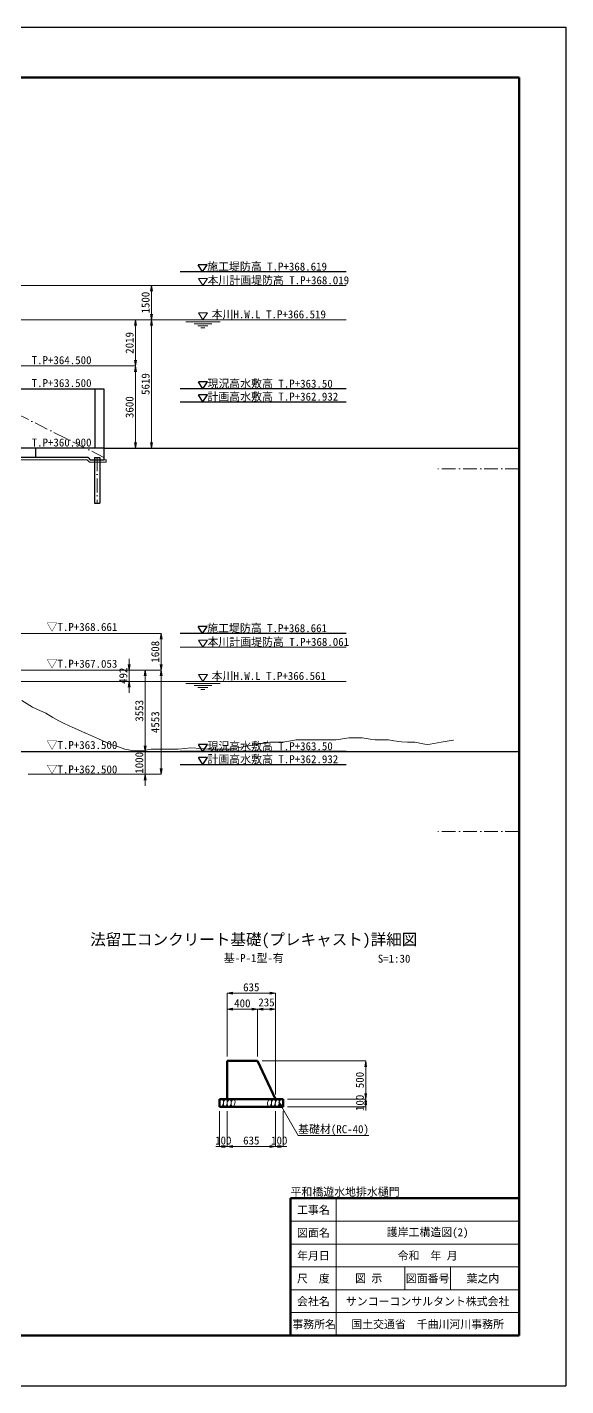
# Model space of a CAD drawing. Header units: millimetres. Extents: x 691041 to 859017, y -32657 to 158873.
# Drawn here: x 775656 to 799236, y -32657 to 26743 of the extents above; entities that cross this region are included whole.
import ezdxf
from ezdxf.enums import TextEntityAlignment as Align

# ---------------------------------------------------------------- set-up
doc = ezdxf.new("R2010")
doc.units = ezdxf.units.MM
doc.header["$LTSCALE"] = 100
doc.header["$PDSIZE"] = 300
doc.linetypes.add('SXF_一点短鎖線', pattern=[9.25, 6, -1.5, 0.25, -1.5])
doc.layers.get('Defpoints').update_dxf_attribs({"color": 153})
for name, color, linetype, lineweight in [('D-BMK', 2, 'SXF_一点短鎖線', 13), ('D-BYP-STR1', 2, 'Continuous', 13), ('D-BYP-STR2', 6, 'Continuous', 25), ('D-BYP-STR4', 6, 'Continuous', 25), ('D-BYP-STR6', 2, 'SXF_一点短鎖線', 13), ('D-BYP-STR7', 2, 'Continuous', 13), ('D-STR', 1, 'Continuous', 50), ('D-STR-DIM', 7, 'Continuous', 13), ('D-STR-HTXT', 7, 'Continuous', 13), ('D-STR-TXT', 7, 'Continuous', 13), ('D-TTL', 2, 'Continuous', 140), ('D-TTL-FRAM', 2, 'Continuous', 50), ('D-TTL-LINE', 7, 'Continuous', 13), ('D-TTL-TXT', 7, 'Continuous', 13)]:
    doc.layers.add(name, color=color, linetype=linetype, lineweight=lineweight)
doc.styles.add('MS ゴシック', font='MS Gothic.ttf')
doc.styles.add('ＭＳ ゴシック', font='MS Gothic.ttf')
doc.dimstyles.new('DIM-100-F', dxfattribs={"dimscale": 100, "dimtxt": 3.5, "dimasz": 2.5, "dimexe": 0, "dimexo": 2, "dimgap": 0.8, "dimtad": 1, "dimdec": 0, "dimzin": 0, "dimdsep": 46, "dimtxsty": 'MS ゴシック', "dimblk": 'OPEN', "dimcen": 0.1, "dimclrd": 256, "dimclre": 256, "dimclrt": 256, "dimaunit": 1, "dimadec": 4, "dimazin": 0, "dimtfac": 1, "dimtdec": 0, "dimtmove": 2, "dimatfit": 3, "dimldrblk": 'OPEN', "dimfxl": 1, "dimtolj": 1, "dimtzin": 0, "dimlwd": -1, "dimlwe": -1, "dimarcsym": 2})

# ---------------------------------------------------------------- blocks, each defined once
blk = doc.blocks.new('_Open')
at = {"color": 0, "linetype": 'ByBlock', "lineweight": -2}
for p, q in [((-1, 0.17), (0, 0)), ((-1, -0.17), (0, 0)), ((0, 0), (-1, 0))]:
    blk.add_line(p, q, dxfattribs=at)
blk = doc.blocks.new('*D39')
at = {"layer": 'D-STR-DIM', "ltscale": 0.2, "transparency": 16777216}
for p, q in [((773270, 15450), (781095, 15450)), ((781095, 15200), (781095, 14200)), ((779222, 13950), (781095, 13950))]:
    blk.add_line(p, q, dxfattribs=at)
at = {"layer": 'Defpoints', "color": 0, "ltscale": 0.2, "transparency": 16777216}
for p in [(773070, 15450), (779022, 13950), (781095, 13950)]:
    blk.add_point(p, dxfattribs=at)
at = {"layer": 'D-STR-DIM', "ltscale": 0.2, "transparency": 16777216, "xscale": 250, "yscale": 250, "zscale": 250}
for p, rotation in [((781095, 15450), 90), ((781095, 13950), 270)]:
    blk.add_blockref('_Open', p, dxfattribs=dict(at, rotation=rotation))
at = {"layer": 'D-STR-DIM', "ltscale": 0.2, "transparency": 16777216, "insert": (780840, 14700), "char_height": 350, "attachment_point": 5, "rotation": 90, "style": 'MS ゴシック'}
blk.add_mtext('\\A1;1500', dxfattribs=at)
blk = doc.blocks.new('*D40')
at = {"layer": 'D-STR-DIM', "transparency": 16777216}
for p, q in [((779222, 13950), (781095, 13950)), ((781095, 13700), (781095, 8581)), ((779220, 8331), (781095, 8331))]:
    blk.add_line(p, q, dxfattribs=at)
at = {"layer": 'Defpoints', "color": 0, "transparency": 16777216}
for p in [(779022, 13950), (779020, 8331), (781095, 8331)]:
    blk.add_point(p, dxfattribs=at)
at = {"layer": 'D-STR-DIM', "transparency": 16777216, "xscale": 250, "yscale": 250, "zscale": 250}
for p, rotation in [((781095, 13950), 90), ((781095, 8331), 270)]:
    blk.add_blockref('_Open', p, dxfattribs=dict(at, rotation=rotation))
at = {"layer": 'D-STR-DIM', "transparency": 16777216, "insert": (780840, 11140), "char_height": 350, "attachment_point": 5, "rotation": 90, "style": 'MS ゴシック'}
blk.add_mtext('\\A1;5619', dxfattribs=at)
blk = doc.blocks.new('*D41')
at = {"layer": 'D-STR-DIM', "transparency": 16777216}
for p, q in [((779222, 13950), (780395, 13950)), ((780395, 13700), (780395, 12181)), ((771620, 11931), (780395, 11931))]:
    blk.add_line(p, q, dxfattribs=at)
at = {"layer": 'Defpoints', "color": 0, "transparency": 16777216}
for p in [(779022, 13950), (771420, 11931), (780395, 11931)]:
    blk.add_point(p, dxfattribs=at)
at = {"layer": 'D-STR-DIM', "transparency": 16777216, "xscale": 250, "yscale": 250, "zscale": 250}
for p, rotation in [((780395, 13950), 90), ((780395, 11931), 270)]:
    blk.add_blockref('_Open', p, dxfattribs=dict(at, rotation=rotation))
at = {"layer": 'D-STR-DIM', "transparency": 16777216, "insert": (780140, 12940), "char_height": 350, "attachment_point": 5, "rotation": 90, "style": 'MS ゴシック'}
blk.add_mtext('\\A1;2019', dxfattribs=at)
blk = doc.blocks.new('*D42')
at = {"layer": 'D-STR-DIM', "transparency": 16777216}
for p, q in [((771620, 11931), (780395, 11931)), ((780395, 11681), (780395, 8581)), ((779220, 8331), (780395, 8331))]:
    blk.add_line(p, q, dxfattribs=at)
at = {"layer": 'Defpoints', "color": 0, "transparency": 16777216}
for p in [(771420, 11931), (779020, 8331), (780395, 8331)]:
    blk.add_point(p, dxfattribs=at)
at = {"layer": 'D-STR-DIM', "transparency": 16777216, "xscale": 250, "yscale": 250, "zscale": 250}
for p, rotation in [((780395, 11931), 90), ((780395, 8331), 270)]:
    blk.add_blockref('_Open', p, dxfattribs=dict(at, rotation=rotation))
at = {"layer": 'D-STR-DIM', "transparency": 16777216, "insert": (780140, 10131), "char_height": 350, "attachment_point": 5, "rotation": 90, "style": 'MS ゴシック'}
blk.add_mtext('\\A1;3600', dxfattribs=at)
blk = doc.blocks.new('*D46')
at = {"layer": 'D-STR-DIM', "ltscale": 1500, "transparency": 16777216}
for p, q in [((780820, -4670), (780820, -4420)), ((776232, -4920), (780820, -4920)), ((780820, -4920), (780820, -5921)), ((775704, -5921), (780820, -5921)), ((780820, -6171), (780820, -6421))]:
    blk.add_line(p, q, dxfattribs=at)
at = {"layer": 'Defpoints', "color": 0, "ltscale": 1500, "transparency": 16777216}
for p in [(776032, -4920), (775504, -5921), (780820, -5921)]:
    blk.add_point(p, dxfattribs=at)
at = {"layer": 'D-STR-DIM', "ltscale": 1500, "transparency": 16777216, "xscale": 250, "yscale": 250, "zscale": 250}
for p, rotation in [((780820, -4920), 270), ((780820, -5921), 90)]:
    blk.add_blockref('_Open', p, dxfattribs=dict(at, rotation=rotation))
at = {"layer": 'D-STR-DIM', "ltscale": 1500, "transparency": 16777216, "insert": (780565, -5420), "char_height": 350, "attachment_point": 5, "rotation": 90, "style": 'MS ゴシック'}
blk.add_mtext('\\A1;1000', dxfattribs=at)
blk = doc.blocks.new('*D131')
at = {"layer": 'D-STR-DIM', "transparency": 16777216}
for p, q in [((766198, -1367), (780820, -1367)), ((780820, -4670), (780820, -1617)), ((776232, -4920), (780820, -4920))]:
    blk.add_line(p, q, dxfattribs=at)
at = {"layer": 'Defpoints', "color": 0, "transparency": 16777216}
for p in [(765998, -1367), (780820, -1367), (776032, -4920)]:
    blk.add_point(p, dxfattribs=at)
at = {"layer": 'D-STR-DIM', "transparency": 16777216, "xscale": 250, "yscale": 250, "zscale": 250}
for p, rotation in [((780820, -1367), 90), ((780820, -4920), 270)]:
    blk.add_blockref('_Open', p, dxfattribs=dict(at, rotation=rotation))
at = {"layer": 'D-STR-DIM', "transparency": 16777216, "insert": (780565, -3144), "char_height": 350, "attachment_point": 5, "rotation": 90, "style": 'MS ゴシック'}
blk.add_mtext('\\A1;3553', dxfattribs=at)
blk = doc.blocks.new('*D132')
at = {"layer": 'D-STR-DIM', "ltscale": 1500, "transparency": 16777216}
for p, q in [((780120, -1117), (780120, -867)), ((766198, -1367), (780120, -1367)), ((780120, -1367), (780120, -1859)), ((765952, -1859), (780120, -1859)), ((780120, -2109), (780120, -2359))]:
    blk.add_line(p, q, dxfattribs=at)
at = {"layer": 'Defpoints', "color": 0, "ltscale": 1500, "transparency": 16777216}
for p in [(765998, -1367), (765752, -1859), (780120, -1859)]:
    blk.add_point(p, dxfattribs=at)
at = {"layer": 'D-STR-DIM', "ltscale": 1500, "transparency": 16777216, "xscale": 250, "yscale": 250, "zscale": 250}
for p, rotation in [((780120, -1367), 270), ((780120, -1859), 90)]:
    blk.add_blockref('_Open', p, dxfattribs=dict(at, rotation=rotation))
at = {"layer": 'D-STR-DIM', "ltscale": 1500, "transparency": 16777216, "insert": (779865, -1613), "char_height": 350, "attachment_point": 5, "rotation": 90, "style": 'MS ゴシック'}
blk.add_mtext('\\A1;492', dxfattribs=at)
blk = doc.blocks.new('*D133')
at = {"layer": 'D-STR-DIM', "transparency": 16777216}
for p, q in [((766198, -1367), (781520, -1367)), ((781520, -5671), (781520, -1617)), ((775704, -5921), (781520, -5921))]:
    blk.add_line(p, q, dxfattribs=at)
at = {"layer": 'Defpoints', "color": 0, "transparency": 16777216}
for p in [(765998, -1367), (781520, -1367), (775504, -5921)]:
    blk.add_point(p, dxfattribs=at)
at = {"layer": 'D-STR-DIM', "transparency": 16777216, "xscale": 250, "yscale": 250, "zscale": 250}
for p, rotation in [((781520, -1367), 90), ((781520, -5921), 270)]:
    blk.add_blockref('_Open', p, dxfattribs=dict(at, rotation=rotation))
at = {"layer": 'D-STR-DIM', "transparency": 16777216, "insert": (781265, -3644), "char_height": 350, "attachment_point": 5, "rotation": 90, "style": 'MS ゴシック'}
blk.add_mtext('\\A1;4553', dxfattribs=at)
blk = doc.blocks.new('*D134')
at = {"layer": 'D-STR-DIM', "transparency": 16777216}
for p, q in [((763896, 241), (781520, 241)), ((781520, -1117), (781520, -9)), ((766198, -1367), (781520, -1367))]:
    blk.add_line(p, q, dxfattribs=at)
at = {"layer": 'Defpoints', "color": 0, "transparency": 16777216}
for p in [(763696, 241), (781520, 241), (765998, -1367)]:
    blk.add_point(p, dxfattribs=at)
at = {"layer": 'D-STR-DIM', "transparency": 16777216, "xscale": 250, "yscale": 250, "zscale": 250}
for p, rotation in [((781520, 241), 90), ((781520, -1367), 270)]:
    blk.add_blockref('_Open', p, dxfattribs=dict(at, rotation=rotation))
at = {"layer": 'D-STR-DIM', "transparency": 16777216, "insert": (781265, -563), "char_height": 350, "attachment_point": 5, "rotation": 90, "style": 'MS ゴシック'}
blk.add_mtext('\\A1;1608', dxfattribs=at)
blk = doc.blocks.new('*D185')
at = {"layer": 'D-STR-DIM', "transparency": 16777216}
for p, q in [((784408, -18254), (784408, -16192)), ((784658, -16192), (785492, -16192)), ((785742, -18254), (785742, -16192))]:
    blk.add_line(p, q, dxfattribs=at)
at = {"layer": 'Defpoints', "color": 0, "transparency": 16777216}
for p in [(785742, -16192), (784408, -18454), (785742, -18454)]:
    blk.add_point(p, dxfattribs=at)
at = {"layer": 'D-STR-DIM', "transparency": 16777216, "xscale": 250, "yscale": 250, "zscale": 250, "rotation": 180}
blk.add_blockref('_Open', (784408, -16192), dxfattribs=at)
at = {"layer": 'D-STR-DIM', "transparency": 16777216, "xscale": 250, "yscale": 250, "zscale": 250}
blk.add_blockref('_Open', (785742, -16192), dxfattribs=at)
at = {"layer": 'D-STR-DIM', "transparency": 16777216, "insert": (785075, -16112), "char_height": 350, "attachment_point": 8, "line_spacing_factor": 1.002718, "style": 'MS ゴシック'}
blk.add_mtext('\\A1;400', dxfattribs=at)
blk = doc.blocks.new('*D186')
at = {"layer": 'D-STR-DIM', "transparency": 16777216}
for p, q in [((785742, -18254), (785742, -16192)), ((785992, -16192), (786275, -16192)), ((786525, -19920), (786525, -16192))]:
    blk.add_line(p, q, dxfattribs=at)
at = {"layer": 'Defpoints', "color": 0, "transparency": 16777216}
for p in [(786525, -16192), (785742, -18454), (786525, -20120)]:
    blk.add_point(p, dxfattribs=at)
at = {"layer": 'D-STR-DIM', "transparency": 16777216, "xscale": 250, "yscale": 250, "zscale": 250, "rotation": 180}
blk.add_blockref('_Open', (785742, -16192), dxfattribs=at)
at = {"layer": 'D-STR-DIM', "transparency": 16777216, "xscale": 250, "yscale": 250, "zscale": 250}
blk.add_blockref('_Open', (786525, -16192), dxfattribs=at)
at = {"layer": 'D-STR-DIM', "transparency": 16777216, "insert": (786133, -16072), "char_height": 350, "attachment_point": 8, "line_spacing_factor": 1.002718, "style": 'MS ゴシック'}
blk.add_mtext('\\A1;235', dxfattribs=at)
blk = doc.blocks.new('*D187')
at = {"layer": 'D-STR-DIM', "transparency": 16777216}
for p, q in [((784408, -18254), (784408, -15492)), ((784658, -15492), (786275, -15492)), ((786525, -19920), (786525, -15492))]:
    blk.add_line(p, q, dxfattribs=at)
at = {"layer": 'Defpoints', "color": 0, "transparency": 16777216}
for p in [(786525, -15492), (784408, -18454), (786525, -20120)]:
    blk.add_point(p, dxfattribs=at)
at = {"layer": 'D-STR-DIM', "transparency": 16777216, "xscale": 250, "yscale": 250, "zscale": 250, "rotation": 180}
blk.add_blockref('_Open', (784408, -15492), dxfattribs=at)
at = {"layer": 'D-STR-DIM', "transparency": 16777216, "xscale": 250, "yscale": 250, "zscale": 250}
blk.add_blockref('_Open', (786525, -15492), dxfattribs=at)
at = {"layer": 'D-STR-DIM', "transparency": 16777216, "insert": (785467, -15412), "char_height": 350, "attachment_point": 8, "line_spacing_factor": 1.002718, "style": 'MS ゴシック'}
blk.add_mtext('\\A1;635', dxfattribs=at)
blk = doc.blocks.new('*D188')
at = {"layer": 'D-STR-DIM', "transparency": 16777216}
for p, q in [((784075, -20654), (784075, -22192)), ((784408, -20654), (784408, -22192)), ((784158, -22192), (783908, -22192)), ((784075, -22192), (784408, -22192)), ((784325, -22192), (784575, -22192))]:
    blk.add_line(p, q, dxfattribs=at)
at = {"layer": 'Defpoints', "color": 0, "transparency": 16777216}
for p in [(784075, -20454), (784408, -20454), (784408, -22192)]:
    blk.add_point(p, dxfattribs=at)
at = {"layer": 'D-STR-DIM', "transparency": 16777216, "xscale": 250, "yscale": 250, "zscale": 250, "rotation": 180}
blk.add_blockref('_Open', (784075, -22192), dxfattribs=at)
at = {"layer": 'D-STR-DIM', "transparency": 16777216, "xscale": 250, "yscale": 250, "zscale": 250}
blk.add_blockref('_Open', (784408, -22192), dxfattribs=at)
at = {"layer": 'D-STR-DIM', "transparency": 16777216, "insert": (784242, -22112), "char_height": 350, "attachment_point": 8, "line_spacing_factor": 1.002718, "style": 'MS ゴシック'}
blk.add_mtext('\\A1;100', dxfattribs=at)
blk = doc.blocks.new('*D189')
at = {"layer": 'D-STR-DIM', "transparency": 16777216}
for p, q in [((784408, -20654), (784408, -22192)), ((786525, -20654), (786525, -22192)), ((784658, -22192), (786275, -22192))]:
    blk.add_line(p, q, dxfattribs=at)
at = {"layer": 'Defpoints', "color": 0, "transparency": 16777216}
for p in [(784408, -20454), (786525, -20454), (786525, -22192)]:
    blk.add_point(p, dxfattribs=at)
at = {"layer": 'D-STR-DIM', "transparency": 16777216, "xscale": 250, "yscale": 250, "zscale": 250, "rotation": 180}
blk.add_blockref('_Open', (784408, -22192), dxfattribs=at)
at = {"layer": 'D-STR-DIM', "transparency": 16777216, "xscale": 250, "yscale": 250, "zscale": 250}
blk.add_blockref('_Open', (786525, -22192), dxfattribs=at)
at = {"layer": 'D-STR-DIM', "transparency": 16777216, "insert": (785467, -22112), "char_height": 350, "attachment_point": 8, "line_spacing_factor": 1.002718, "style": 'MS ゴシック'}
blk.add_mtext('\\A1;635', dxfattribs=at)
blk = doc.blocks.new('*D193')
at = {"layer": 'D-STR-DIM', "transparency": 16777216}
for p, q in [((785942, -18454), (790474, -18454)), ((790474, -18704), (790474, -19870)), ((787058, -20120), (790474, -20120))]:
    blk.add_line(p, q, dxfattribs=at)
at = {"layer": 'Defpoints', "color": 0, "transparency": 16777216}
for p in [(785742, -18454), (786858, -20120), (790474, -20120)]:
    blk.add_point(p, dxfattribs=at)
at = {"layer": 'D-STR-DIM', "transparency": 16777216, "xscale": 250, "yscale": 250, "zscale": 250}
for p, rotation in [((790474, -18454), 90), ((790474, -20120), 270)]:
    blk.add_blockref('_Open', p, dxfattribs=dict(at, rotation=rotation))
at = {"layer": 'D-STR-DIM', "transparency": 16777216, "insert": (790219, -19287), "char_height": 350, "attachment_point": 5, "rotation": 90, "style": 'MS ゴシック'}
blk.add_mtext('\\A1;500', dxfattribs=at)
blk = doc.blocks.new('*D194')
at = {"layer": 'D-STR-DIM', "transparency": 16777216}
for p, q in [((787058, -20120), (790474, -20120)), ((790474, -20204), (790474, -19954)), ((790474, -20120), (790474, -20454)), ((787058, -20454), (790474, -20454)), ((790474, -20370), (790474, -20620))]:
    blk.add_line(p, q, dxfattribs=at)
at = {"layer": 'Defpoints', "color": 0, "transparency": 16777216}
for p in [(786858, -20120), (786858, -20454), (790474, -20454)]:
    blk.add_point(p, dxfattribs=at)
at = {"layer": 'D-STR-DIM', "transparency": 16777216, "xscale": 250, "yscale": 250, "zscale": 250}
for p, rotation in [((790474, -20120), 90), ((790474, -20454), 270)]:
    blk.add_blockref('_Open', p, dxfattribs=dict(at, rotation=rotation))
at = {"layer": 'D-STR-DIM', "transparency": 16777216, "insert": (790219, -20287), "char_height": 350, "attachment_point": 5, "rotation": 90, "style": 'MS ゴシック'}
blk.add_mtext('\\A1;100', dxfattribs=at)
blk = doc.blocks.new('*D184')
at = {"layer": 'D-STR-DIM', "transparency": 16777216}
for p, q in [((786525, -20654), (786525, -22192)), ((786858, -20654), (786858, -22192)), ((786608, -22192), (786358, -22192)), ((786525, -22192), (786858, -22192)), ((786775, -22192), (787025, -22192))]:
    blk.add_line(p, q, dxfattribs=at)
at = {"layer": 'Defpoints', "color": 0, "transparency": 16777216}
for p in [(786525, -20454), (786858, -20454), (786858, -22192)]:
    blk.add_point(p, dxfattribs=at)
at = {"layer": 'D-STR-DIM', "transparency": 16777216, "xscale": 250, "yscale": 250, "zscale": 250, "rotation": 180}
blk.add_blockref('_Open', (786525, -22192), dxfattribs=at)
at = {"layer": 'D-STR-DIM', "transparency": 16777216, "xscale": 250, "yscale": 250, "zscale": 250}
blk.add_blockref('_Open', (786858, -22192), dxfattribs=at)
at = {"layer": 'D-STR-DIM', "transparency": 16777216, "insert": (786692, -22112), "char_height": 350, "attachment_point": 8, "line_spacing_factor": 1.002718, "style": 'MS ゴシック'}
blk.add_mtext('\\A1;100', dxfattribs=at)

msp = doc.modelspace()

# ---------------------------------------------------------------- linework, layer by layer
at = {"layer": 'D-BMK', "linetype": 'SXF_一点短鎖線'}
for p, q in [((778720.2, 7930.7), (778720.2, 5930.7)), ((797185.7, 7430.7), (793508.8, 7430.7)), ((797185.7, -8420), (793508.8, -8420))]:
    msp.add_line(p, q, dxfattribs=at)
at = {"layer": 'D-BYP-STR1'}
for centre in [(784163, -20287), (784331.6, -20287), (784500.2, -20287), (784668.8, -20287), (786264.6, -20287), (786433.1, -20287), (786601.7, -20287), (786770.3, -20287)]:
    msp.add_ellipse(centre, major_axis=(28.9, 164.1), ratio=0.5, dxfattribs=at)
at = {"layer": 'D-BYP-STR2'}
msp.add_line((779020.2, 8330.7), (797185.7, 8330.7), dxfattribs=at)
at = {"layer": 'D-BYP-STR2', "linetype": 'Continuous'}
msp.add_line((773103.3, -4920), (797185.7, -4920), dxfattribs=at)
at = {"layer": 'D-BYP-STR4'}
for p, q in [((773020.2, 10930.7), (779020.2, 10930.7)), ((778620.2, 10930.7), (778620.2, 8330.7)), ((779020.2, 10930.7), (779020.2, 7830.7)), ((779020.2, 8330.7), (772320.2, 8330.7)), ((776020.2, 8330.7), (776020.2, 7930.7)), ((778320.2, 7930.7), (773220.2, 7930.7)), ((778320.2, 7930.7), (778420.2, 7830.7)), ((778420.2, 7830.7), (779020.2, 7830.7)), ((778605.2, 7930.7), (778605.2, 5930.7)), ((778605.2, 7930.7), (778835.2, 7930.7)), ((778835.2, 7930.7), (778835.2, 5930.7)), ((778605.2, 5930.7), (778835.2, 5930.7))]:
    msp.add_line(p, q, dxfattribs=at)
at = {"layer": 'D-BYP-STR6', "linetype": 'SXF_一点短鎖線'}
msp.add_lwpolyline([(779020.2, 7930.7), (771222.2, 11829.7), (763982.2, 15449.7), (756982.2, 15449.7), (731011.9, 8430.7)], dxfattribs=at)
at = {"layer": 'D-BYP-STR7'}
for p, q in [((778278.8, 7830.7), (773220.2, 7830.7)), ((778278.8, 7830.7), (778378.8, 7730.7)), ((778378.8, 7730.7), (779120.2, 7730.7)), ((779020.2, 7830.7), (779120.2, 7830.7)), ((779120.2, 7830.7), (779120.2, 7730.7))]:
    msp.add_line(p, q, dxfattribs=at)
at = {"layer": 'D-STR'}
for p, q in [((785741.7, -18453.6), (784408.3, -18453.6)), ((784408.3, -18453.6), (784408.3, -20120.3)), ((785741.7, -18453.6), (786525, -20120.3)), ((784075, -20120.3), (786858.3, -20120.3)), ((784075, -20120.3), (784075, -20453.6)), ((786858.3, -20120.3), (786858.3, -20453.6)), ((784075, -20453.6), (786858.3, -20453.6))]:
    msp.add_line(p, q, dxfattribs=at)
at = {"layer": 'D-STR-HTXT', "linetype": 'Continuous'}
for p, q in [((789621.1, 15449.7), (773070.2, 15449.7)), ((783550.1, 15749.7), (783150.1, 15749.7)), ((783350.1, 15449.7), (783150.1, 15749.7)), ((783350.1, 15449.7), (783550.1, 15749.7)), ((789621.1, -359.5), (782353.4, -359.4)), ((783550.1, -59.5), (783150.1, -59.5)), ((783350.1, -359.5), (783150.1, -59.5)), ((783350.1, -359.5), (783550.1, -59.5))]:
    msp.add_line(p, q, dxfattribs=at)
at = {"layer": 'D-STR-HTXT'}
for p, q in [((765752.3, 13949.7), (789621.1, 13949.7)), ((784100.1, 13861.7), (782600.1, 13861.7)), ((783740.1, 13773.7), (782960.1, 13773.7)), ((783570.1, 13685.7), (783130.1, 13685.7)), ((783550.1, 14249.7), (783150.1, 14249.7)), ((783350.1, 13949.7), (783150.1, 14249.7)), ((783350.1, 13949.7), (783550.1, 14249.7)), ((783438.1, 13597.7), (783262.1, 13597.7)), ((783550.1, -1559.5), (783150.1, -1559.5)), ((783350.1, -1859.5), (783150.1, -1559.5)), ((783350.1, -1859.5), (783550.1, -1559.5)), ((765751.9, -1859.2), (789621.1, -1859.5)), ((784100.1, -1947.5), (782600.1, -1947.5)), ((783740.1, -2035.5), (782960.1, -2035.5)), ((783570.1, -2123.5), (783130.1, -2123.5)), ((783438.1, -2211.5), (783262.1, -2211.5)), ((787517, -21716.9), (790617, -21716.9))]:
    msp.add_line(p, q, dxfattribs=at)
at = {"layer": 'D-TTL'}
for p, q in [((717185.7, 24543), (797185.7, 24543)), ((797185.7, 24543), (797185.7, -30457)), ((717185.7, -30457), (797185.7, -30457))]:
    msp.add_line(p, q, dxfattribs=at)
at = {"layer": 'D-TTL-FRAM'}
for p, q in [((787185.7, -30457), (787185.7, -24457)), ((787185.7, -24457), (797185.7, -24457))]:
    msp.add_line(p, q, dxfattribs=at)
at = {"layer": 'D-TTL-LINE'}
for p, q in [((789185.7, -30457), (789185.7, -24457)), ((787185.7, -25457), (797185.7, -25457)), ((787185.7, -26457), (797185.7, -26457)), ((787185.7, -27457), (797185.7, -27457)), ((792185.7, -28457), (792185.7, -27457)), ((794185.7, -28457), (794185.7, -27457)), ((787185.7, -28457), (797185.7, -28457)), ((787185.7, -29457), (797185.7, -29457))]:
    msp.add_line(p, q, dxfattribs=at)
at = {"layer": 'Defpoints', "color": 1}
for p, q in [((715135.7, 26743), (799235.7, 26743)), ((799235.7, 26743), (799235.7, -32657)), ((715135.7, -32657), (799235.7, -32657))]:
    msp.add_line(p, q, dxfattribs=at)
at = {"layer": 'Defpoints', "linetype": 'Continuous'}
for p, q in [((789621.1, 16049.7), (782353.4, 16049.7)), ((783536.9, 16349.7), (783136.9, 16349.7)), ((783336.9, 16049.7), (783136.9, 16349.7)), ((783336.9, 16049.7), (783536.9, 16349.7)), ((789621.1, 10930.7), (782353.4, 10930.7)), ((783550.1, 11230.7), (783150.1, 11230.7)), ((783350.1, 10930.7), (783150.1, 11230.7)), ((783350.1, 10930.7), (783550.1, 11230.7)), ((783550.1, 10662.7), (783150.1, 10662.7)), ((783350.1, 10362.7), (783150.1, 10662.7)), ((783350.1, 10362.7), (783550.1, 10662.7)), ((789621.1, 240.5), (782353.4, 240.6)), ((783536.9, 540.5), (783136.9, 540.5)), ((783336.9, 240.5), (783136.9, 540.5)), ((783336.9, 240.5), (783536.9, 540.5)), ((783550.1, -4620), (783150.1, -4620)), ((783350.1, -4920), (783150.1, -4620)), ((783350.1, -4920), (783550.1, -4620)), ((789621.1, -4920), (782353.4, -4920)), ((783550.1, -5188), (783150.1, -5188)), ((783350.1, -5488), (783150.1, -5188)), ((783350.1, -5488), (783550.1, -5188))]:
    msp.add_line(p, q, dxfattribs=at)
at = {"layer": 'Defpoints'}
for p, q in [((782353.4, 10362.7), (789621.1, 10362.7)), ((782353.4, -5488), (789621.1, -5488))]:
    msp.add_line(p, q, dxfattribs=at)
at = {"layer": 'Defpoints', "linetype": 'Continuous', "lineweight": 13}
msp.add_lwpolyline([(794321, -4424.4), (794303.9, -4429), (793775.3, -4520.7), (793300.6, -4603), (793198.6, -4620.7), (793060.7, -4596.8), (792621.9, -4520.7), (792297.3, -4520.7), (792045.1, -4495.6), (791704.3, -4461.6), (791468.4, -4420.7), (791294, -4420.7), (791038.5, -4420.7), (790891.7, -4420.7), (790672.3, -4382.6), (790315, -4320.7), (790306.1, -4320.7), (790290.7, -4320.7), (789738.3, -4320.7), (789287.3, -4398.9), (789161.6, -4408.1), (788991.5, -4420.7), (788584.8, -4420.7), (788284, -4420.7), (788008.1, -4420.7), (787635.1, -4420.7), (787431.4, -4420.7), (787280.7, -4446.8), (786854.7, -4520.7), (786278.7, -4520.7), (786278, -4520.7), (786277.4, -4520.8), (785701.3, -4620.7), (785274.1, -4694.7), (785124.5, -4720.7), (784922.3, -4755.7), (784547.8, -4820.7), (784446.7, -4820.7), (784270.8, -4820.7), (784080.5, -4820.7), (783971.1, -4820.7), (783565.9, -4820.7), (783394.4, -4808), (783267.5, -4798.7), (782817.7, -4765.5), (782264.2, -4820.7), (782240.9, -4820.7), (782209.6, -4820.7), (781664.2, -4820.7), (781260.9, -4820.7), (781087.5, -4820.7), (780853.2, -4861.3), (780510.8, -4895.4), (780257.5, -4876.8), (779934.1, -4820.7), (779496.8, -4669), (779357.4, -4631), (779254.2, -4584.9), (778780.6, -4373.5), (778250.9, -4137), (778221.1, -4123.7), (778203.9, -4116), (777854.9, -3960.2), (777627.2, -3858.5), (777488.7, -3796.7), (777247.6, -3689), (777050.5, -3581.4), (776784, -3435.9), (776473.8, -3243.6), (776244.3, -3141.1), (775897.1, -2986.1), (775427.6, -2695.1)], dxfattribs=at)

# ---------------------------------------------------------------- texts
at = {"layer": 'D-STR-TXT', "ltscale": 0.01, "style": 'ＭＳ ゴシック'}
for s, p in [('本川計画堤防高 T.P+368.019', (783549.6, 15502.4)), ('本川H.W.L T.P+366.519', (783731.6, 14013.2)), ('T.P+364.500', (775854.8, 12009.7)), ('T.P+363.500', (775854.8, 11009.7)), ('T.P+360.900', (775854.8, 8409.7)), ('本川計画堤防高 T.P+368.061', (783549.6, -306.8)), ('本川H.W.L T.P+366.561', (783731.6, -1796))]:
    msp.add_text(s, height=350, dxfattribs=at).set_placement(p)
at = {"layer": 'D-STR-TXT'}
for s, height, style, p in [('▽T.P+368.661', 350, 'ＭＳ ゴシック', (778055.7, 240.5)), ('▽T.P+367.053', 350, 'ＭＳ ゴシック', (778055.7, -1367.5)), ('▽T.P+363.500', 350, 'ＭＳ ゴシック', (778055.7, -4920.3)), ('▽T.P+362.500', 350, 'ＭＳ ゴシック', (778055.7, -5985.4)), ('法留工コンクリート基礎(プレキャスト)詳細図', 500, 'ＭＳ ゴシック', (785575, -13541.4)), ('基-P-1型-有', 350, 'ＭＳ ゴシック', (785575, -14235.4)), ('基礎材(RC-40)', 350, 'MS ゴシック', (789067, -21716.9))]:
    msp.add_text(s, height=height, dxfattribs=dict(at, style=style)).set_placement(p, align=Align.BOTTOM_CENTER)
at = {"layer": 'D-STR-TXT', "style": 'ＭＳ ゴシック'}
msp.add_text('S=1:30', height=350, dxfattribs=at).set_placement((791002.7, -14260.8), align=Align.BOTTOM_LEFT)
at = {"layer": 'D-TTL-TXT', "style": 'MS ゴシック'}
msp.add_text('平和橋遊水地排水樋門', height=350, dxfattribs=at).set_placement((787185.7, -24457), align=Align.BOTTOM_LEFT)
for s, p in [('工事名', (788185.7, -24957)), ('図面名', (788185.7, -25957)), ('護岸工構造図(2)', (793185.7, -25957)), ('年月日', (788185.7, -26957)), ('令和  年 月', (793185.7, -26957)), ('尺\u3000度', (788185.7, -27957)), ('図 示', (790605.5, -27957)), ('図面番号', (793185.7, -27957)), ('葉之内', (795605.5, -27957)), ('会社名', (788185.7, -28957)), ('サンコーコンサルタント株式会社', (793185.7, -28957)), ('事務所名', (788217.8, -29957)), ('国土交通省\u3000千曲川河川事務所', (793185.7, -29957))]:
    msp.add_text(s, height=350, dxfattribs=at).set_placement(p, align=Align.MIDDLE)
at = {"layer": 'Defpoints', "ltscale": 0.01, "style": 'ＭＳ ゴシック'}
for s, p in [('施工堤防高 T.P+368.619', (783536.4, 16102.4)), ('現況高水敷高 T.P+363.50', (783549.6, 10983.4)), ('計画高水敷高 T.P+362.932', (783549.6, 10415.4)), ('施工堤防高 T.P+368.661', (783536.4, 293.2)), ('現況高水敷高 T.P+363.50', (783549.6, -4867.4)), ('計画高水敷高 T.P+362.932', (783549.6, -5435.4))]:
    msp.add_text(s, height=350, dxfattribs=at).set_placement(p)

# ---------------------------------------------------------------- dimensions: what is measured, and where the dimension line sits
at = {"layer": 'D-STR-DIM', "ltscale": 0.2}
dim = msp.add_linear_dim(base=(781094.8, 13949.7), p1=(773070.2, 15449.7), p2=(779021.8, 13949.7), angle=90, dimstyle='DIM-100-F', dxfattribs=at)
dim.commit()
dim.dimension.update_dxf_attribs({"geometry": '*D39', "text_midpoint": (780839.8, 14699.7)})
at = {"layer": 'D-STR-DIM'}
for base, p1, p2, picture, middle in [((780394.8, 11930.7), (779021.8, 13949.7), (771420.2, 11930.7), '*D41', (780139.8, 12940.2)), ((781094.8, 8330.7), (779021.8, 13949.7), (779020.2, 8330.7), '*D40', (780839.8, 11140.2)), ((780394.8, 8330.7), (771420.2, 11930.7), (779020.2, 8330.7), '*D42', (780139.8, 10130.7)), ((781519.6, 240.8), (765997.8, -1367.3), (763695.8, 240.8), '*D134', (781264.6, -563.3)), ((780819.6, -1367.3), (776032, -4920), (765997.8, -1367.3), '*D131', (780564.6, -3143.7)), ((781519.6, -1367.3), (775504.2, -5920.6), (765997.8, -1367.3), '*D133', (781264.6, -3643.9))]:
    dim = msp.add_linear_dim(base=base, p1=p1, p2=p2, angle=90, dimstyle='DIM-100-F', dxfattribs=at)
    dim.commit()
    dim.dimension.update_dxf_attribs({"geometry": picture, "text_midpoint": middle})
at = {"layer": 'D-STR-DIM', "ltscale": 1500}
dim = msp.add_linear_dim(base=(780119.6, -1859.2), p1=(765997.8, -1367.3), p2=(765751.9, -1859.2), angle=90, dimstyle='DIM-100-F', override={"dimtix": 1}, dxfattribs=at)
dim.commit()
dim.dimension.update_dxf_attribs({"geometry": '*D132', "text_midpoint": (779864.6, -1613.3)})
dim = msp.add_linear_dim(base=(780819.6, -5920.6), p1=(776032, -4920), p2=(775504.2, -5920.6), angle=90, text='1000', dimstyle='DIM-100-F', override={"dimtix": 1}, dxfattribs=at)
dim.commit()
dim.dimension.update_dxf_attribs({"geometry": '*D46', "text_midpoint": (780564.6, -5420.3)})
at = {"layer": 'D-STR-DIM'}
for base, p1, picture, middle in [((786525, -15491.9), (784408.3, -18453.6), '*D187', (785466.7, -15236.9)), ((786525, -16191.9), (785741.7, -18453.6), '*D186', (786133.3, -15896.9))]:
    dim = msp.add_linear_dim(base=base, p1=p1, p2=(786525, -20120.3), dimstyle='DIM-100-F', override={"dimlfac": 0.3}, dxfattribs=at)
    dim.commit()
    dim.dimension.update_dxf_attribs({"geometry": picture, "text_midpoint": middle})
for p1, p2, distance, override, picture, middle in [((784408.3, -18453.6), (785741.7, -18453.6), 2261.8, {"dimlfac": 0.3}, '*D185', (785075, -15936.9)), ((784075, -20453.6), (784408.3, -20453.6), -1738.2, {"dimlfac": 0.3, "dimtix": 1}, '*D188', (784241.7, -21936.9)), ((784408.3, -20453.6), (786525, -20453.6), -1738.2, {"dimlfac": 0.3}, '*D189', (785466.7, -21936.9)), ((786525, -20453.6), (786858.3, -20453.6), -1738.2, {"dimlfac": 0.3, "dimtix": 1}, '*D184', (786691.7, -21936.9))]:
    dim = msp.add_aligned_dim(p1=p1, p2=p2, distance=distance, dimstyle='DIM-100-F', override=override, dxfattribs=at)
    dim.commit()
    dim.dimension.update_dxf_attribs({"geometry": picture, "text_midpoint": middle})
for base, p1, p2, override, picture, middle in [((790473.7, -20120.3), (785741.7, -18453.6), (786858.3, -20120.3), {"dimlfac": 0.3}, '*D193', (790218.7, -19287)), ((790473.7, -20453.6), (786858.3, -20120.3), (786858.3, -20453.6), {"dimlfac": 0.3, "dimtix": 1}, '*D194', (790218.7, -20287))]:
    dim = msp.add_linear_dim(base=base, p1=p1, p2=p2, angle=90, dimstyle='DIM-100-F', override=override, dxfattribs=at)
    dim.commit()
    dim.dimension.update_dxf_attribs({"geometry": picture, "text_midpoint": middle})

# ---------------------------------------------------------------- leaders
at = {"layer": 'D-STR-HTXT'}
msp.add_leader([(786682.3, -20271.1), (787517, -21716.9)], dimstyle='DIM-100-F', override={"dimgap": 0.8, "dimtad": 0}, dxfattribs=at)

doc.saveas('drawing.dxf')
